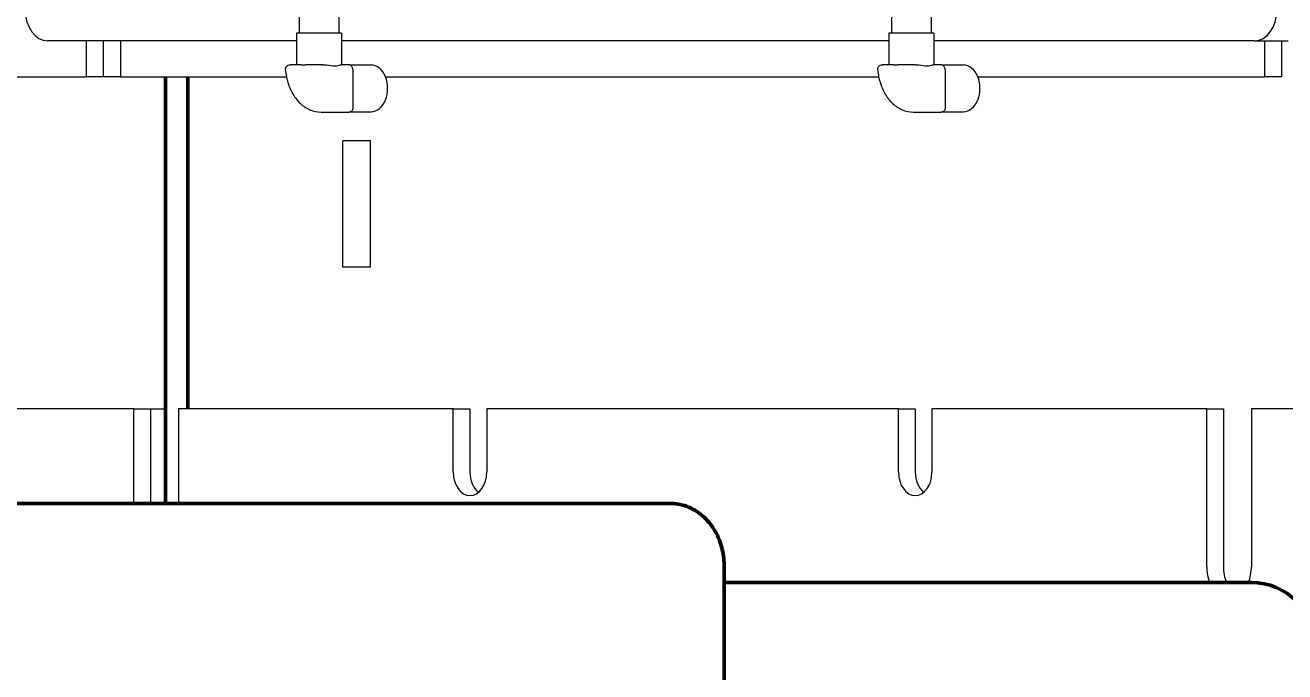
# Model space of a CAD drawing. Header units: inches. Extents: x 20 to 536, y 6 to 344.
# Drawn here: x 389.46 to 399.42, y 102.58 to 107.69 of the extents above; entities that cross this region are included whole.
import ezdxf

# ---------------------------------------------------------------- set-up
doc = ezdxf.new("R2010")
doc.units = ezdxf.units.IN
doc.header["$LTSCALE"] = 16
doc.header["$MEASUREMENT"] = 0
doc.layers.add('Dimension (ANSI)', color=7, linetype='Continuous', lineweight=25)
doc.layers.add('Visible (ANSI)', color=7, linetype='Continuous', lineweight=50)
doc.styles.add('Standard D-E', font='arial.ttf')
doc.dimstyles.new('in [mm] D-E NeptuneBenson', dxfattribs={"dimscale": 16, "dimtxt": 0.15, "dimasz": 0.098425, "dimexe": 0.125, "dimexo": 0.063, "dimgap": 0.031496, "dimtad": 0, "dimtih": 1, "dimtoh": 1, "dimdec": 4, "dimrnd": 1e-08, "dimzin": 3, "dimdsep": 46, "dimlunit": 5, "dimtxsty": 'Standard D-E', "dimcen": 0.09, "dimdle": 0.393701, "dimclrd": 256, "dimclre": 256, "dimclrt": 256, "dimadec": 1, "dimazin": 1, "dimtfac": 1, "dimtofl": 0, "dimtmove": 0, "dimatfit": 3, "dimfxl": 1, "dimfrac": 1, "dimtolj": 1, "dimtzin": 4, "dimlwd": -1, "dimlwe": -1, "dimarcsym": 0})

# ---------------------------------------------------------------- blocks, each defined once
blk = doc.blocks.new('*D25')
at = {"layer": 'Defpoints', "color": 0, "transparency": 16777216}
for p in [(347.3609, 145.2923), (416.1002, 145.2923), (391.0983, 47.2198)]:
    blk.add_point(p, dxfattribs=at)
at = {"layer": 'Dimension (ANSI)', "transparency": 16777216}
for p, q in [((415.0922, 145.2923), (345.3609, 145.2923)), ((347.3609, 143.7175), (347.3609, 111.2686)), ((347.3609, 48.7946), (347.3609, 93.9006)), ((390.0903, 47.2198), (345.3609, 47.2198))]:
    blk.add_line(p, q, dxfattribs=at)
for points in [[(347.0985, 143.7175), (347.6234, 143.7175), (347.3609, 145.2923)], [(347.0985, 48.7946), (347.6234, 48.7946), (347.3609, 47.2198)]]:
    blk.add_solid(points, dxfattribs=at)
at = {"layer": 'Dimension (ANSI)', "transparency": 16777216, "char_height": 2.4, "attachment_point": 5, "style": 'Standard D-E'}
for s, insert in [('\\A1; \\fArial|b0|i0;\\H2.4000;98{\\H1x;\\S1#16;} in', (347.3609, 105.5393)), ('\\A1;[2491.0 mm]{\\P\\fArial|b0|i0;\\H2.4000;SHIPPING HEIGHT\\P\\fArial|b0|i0;\\H2.4000;REF.}', (347.3609, 96.8553))]:
    blk.add_mtext(s, dxfattribs=dict(at, insert=insert))

msp = doc.modelspace()

# ---------------------------------------------------------------- linework, layer by layer
at = {"layer": 'Visible (ANSI)', "linetype": 'Continuous', "lineweight": 18}
for p, q in [((391.62834, 107.75481), (391.62834, 107.62981)), ((391.9423, 107.75481), (391.9423, 107.62981)), ((396.31287, 107.75481), (396.31287, 107.62981)), ((396.62683, 107.75481), (396.62683, 107.62981)), ((391.96282, 107.62981), (391.60782, 107.62981)), ((391.60782, 107.62981), (391.60782, 107.37981)), ((391.96282, 107.62981), (391.96282, 107.37981)), ((396.64735, 107.62981), (396.29235, 107.62981)), ((396.29235, 107.62981), (396.29235, 107.37981)), ((396.64735, 107.62981), (396.64735, 107.37981)), ((391.60782, 107.56734), (389.63825, 107.56734)), ((389.94584, 107.28234), (389.94584, 107.56734)), ((390.07842, 107.56734), (390.07842, 107.28234)), ((390.21454, 107.56734), (390.21454, 107.28234)), ((396.29235, 107.56734), (391.96282, 107.56734)), ((399.18419, 107.56734), (396.64735, 107.56734)), ((399.18419, 107.56734), (399.44936, 107.56734)), ((399.26551, 107.28234), (399.26551, 107.56734)), ((399.39809, 107.56734), (399.39809, 107.28234)), ((391.64424, 107.37981), (391.55858, 107.37981)), ((391.76326, 107.37981), (391.6776, 107.37981)), ((391.815, 107.37981), (391.76326, 107.37981)), ((392.01298, 107.37981), (391.96032, 107.37981)), ((392.02674, 107.37757), (392.19702, 107.37757)), ((392.0525, 107.34029), (392.0525, 107.03481)), ((396.32878, 107.37981), (396.24311, 107.37981)), ((396.4478, 107.37981), (396.36213, 107.37981)), ((396.49953, 107.37981), (396.4478, 107.37981)), ((396.69752, 107.37981), (396.64485, 107.37981)), ((396.71127, 107.37757), (396.88155, 107.37757)), ((396.73703, 107.34029), (396.73703, 107.03481)), ((388.89695, 107.28234), (389.94584, 107.28234)), ((390.07842, 107.28234), (389.94584, 107.28234)), ((390.21454, 107.28234), (390.07842, 107.28234)), ((390.21454, 107.28234), (391.52772, 107.28234)), ((392.31151, 107.28234), (396.21226, 107.28234)), ((396.99604, 107.28234), (399.26551, 107.28234)), ((399.39809, 107.28234), (399.26551, 107.28234)), ((391.80161, 107.00481), (392.0225, 107.00481)), ((392.03393, 107.00705), (392.19702, 107.00705)), ((396.48614, 107.00481), (396.70703, 107.00481)), ((396.71846, 107.00705), (396.88155, 107.00705)), ((392.19278, 106.77734), (391.97246, 106.77734)), ((391.97246, 105.77734), (391.97246, 106.77734)), ((392.19278, 105.77734), (392.19278, 106.77734)), ((392.19278, 105.77734), (391.97246, 105.77734)), ((390.32061, 104.65734), (388.89695, 104.65734)), ((390.32061, 103.90734), (390.32061, 104.65734)), ((390.32061, 104.65734), (390.45319, 104.65734)), ((390.45319, 104.65734), (390.57001, 104.65734)), ((390.45319, 104.65734), (390.45319, 103.90734)), ((392.84675, 104.65734), (390.67416, 104.65734)), ((390.67416, 104.65734), (390.67416, 103.90734)), ((392.84675, 104.15734), (392.84675, 104.65734)), ((392.84675, 104.65734), (392.97933, 104.65734)), ((392.97933, 104.65734), (392.97933, 104.15734)), ((396.36814, 104.65734), (393.11191, 104.65734)), ((393.11191, 104.65734), (393.11191, 104.15734)), ((396.36814, 104.15734), (396.36814, 104.65734)), ((396.36814, 104.65734), (396.50072, 104.65734)), ((396.50072, 104.65734), (396.50072, 104.15734)), ((398.80589, 104.65734), (396.6333, 104.65734)), ((396.6333, 104.65734), (396.6333, 104.15734)), ((398.80589, 103.40734), (398.80589, 104.65734)), ((398.80589, 104.65734), (398.93847, 104.65734)), ((398.93847, 104.65734), (398.93847, 103.40734)), ((400.5831, 104.65734), (399.15944, 104.65734)), ((399.15944, 104.65734), (399.15944, 103.40734))]:
    msp.add_line(p, q, dxfattribs=at)
at = {"layer": 'Visible (ANSI)'}
for p, q in [((390.57001, 103.90734), (390.57001, 107.28234)), ((390.74679, 107.28234), (390.74679, 104.65734)), ((394.38657, 103.90734), (384.13353, 103.90734)), ((394.56335, 103.90734), (394.38657, 103.90734)), ((394.99013, 86.65734), (394.99013, 103.40734)), ((399.15955, 103.28234), (394.99013, 103.28234))]:
    msp.add_line(p, q, dxfattribs=at)
msp.add_arc((399.15955, 102.78234), 0.5, 0, 90, dxfattribs=at)
at = {"layer": 'Visible (ANSI)', "linetype": 'Continuous', "lineweight": 18}
for centre, major_axis, start_param, end_param in [((389.63825, 107.81734), (0, -0.25), 4.712389, 6.2831853), ((399.18419, 107.81734), (0, -0.25), 0, 1.5707963), ((392.19702, 107.19231), (0, -0.18526), 0, 3.1415927), ((396.88155, 107.19231), (0, -0.18526), 0, 3.1415927), ((392.97933, 104.15734), (0, -0.1875), 4.712389, 7.8539816), ((393.11191, 104.15734), (0, -0.1875), 4.712389, 5.7595865), ((396.50072, 104.15734), (0, -0.1875), 4.712389, 7.8539816), ((396.6333, 104.15734), (0, -0.1875), 4.712389, 5.7595865), ((398.98267, 103.40734), (0, 0.25), 1.5707963, 2.0943951), ((399.11525, 103.40734), (0, -0.25), 4.712389, 5.2359878), ((398.98267, 103.40734), (0, -0.25), 1.0471976, 1.5707963)]:
    msp.add_ellipse(centre, major_axis=major_axis, ratio=0.7071068, start_param=start_param, end_param=end_param, dxfattribs=at)
for points, knots in [([(391.51989, 107.33787), (391.51963, 107.34089), (391.51964, 107.34425), (391.52081, 107.35169), (391.52198, 107.35579), (391.5261, 107.36358), (391.52887, 107.36722), (391.5353, 107.37293), (391.5388, 107.37508), (391.54627, 107.37827), (391.55023, 107.37917), (391.55549, 107.37973), (391.55707, 107.37981), (391.55858, 107.37981)], [-0.070772956, -0.070772956, -0.070772956, -0.070772956, -0.056618365, -0.056618365, -0.042463774, -0.042463774, -0.029915692, -0.029915692, -0.018481995, -0.018481995, -0.005731603, -0.005731603, 0, 0, 0, 0]), ([(391.51989, 107.33787), (391.52276, 107.30351), (391.52919, 107.26964), (391.54891, 107.20519), (391.5622, 107.17461), (391.59526, 107.11898), (391.61504, 107.09392), (391.66046, 107.05173), (391.68615, 107.0346), (391.74174, 107.01109), (391.77164, 107.00481), (391.80161, 107.00481)], [1.688601, 1.688601, 1.688601, 1.688601, 1.9791993, 1.9791993, 2.2697977, 2.2697977, 2.560396, 2.560396, 2.8509943, 2.8509943, 3.1415927, 3.1415927, 3.1415927, 3.1415927]), ([(391.64424, 107.37981), (391.64916, 107.37985), (391.65441, 107.37977), (391.65981, 107.37977), (391.66521, 107.37977), (391.67121, 107.37985), (391.6776, 107.37981)], [1.11851794, 1.11851794, 1.11851794, 1.11851794, 1.17671806, 1.17671806, 1.17671806, 1.23491818, 1.23491818, 1.23491818, 1.23491818]), ([(391.815, 107.37981), (391.82497, 107.37981), (391.83493, 107.37899), (391.86925, 107.37497), (391.89233, 107.37053), (391.91083, 107.37053), (391.92933, 107.37053), (391.94388, 107.37497), (391.95606, 107.37899), (391.95862, 107.37981), (391.96032, 107.37981)], [2.0007518, 2.0007518, 2.0007518, 2.0007518, 2.07967253, 2.07967253, 2.27900016, 2.27900016, 2.27900016, 2.47832779, 2.47832779, 2.55724853, 2.55724853, 2.55724853, 2.55724853]), ([(392.0525, 107.34029), (392.0525, 107.34371), (392.05213, 107.34741), (392.05005, 107.35522), (392.04831, 107.35933), (392.04334, 107.36664), (392.04025, 107.36983), (392.03341, 107.37481), (392.02971, 107.3766), (392.02217, 107.37906), (392.01837, 107.37962), (392.01422, 107.37979), (392.0136, 107.37981), (392.01298, 107.37981)], [-0.78539816, -0.78539816, -0.78539816, -0.78539816, -0.62831853, -0.62831853, -0.4712389, -0.4712389, -0.32760447, -0.32760447, -0.18524148, -0.18524148, -0.02816185, -0.02816185, 0, 0, 0, 0]), ([(396.20442, 107.33787), (396.20417, 107.34089), (396.20417, 107.34425), (396.20534, 107.35169), (396.20652, 107.35579), (396.21064, 107.36358), (396.2134, 107.36722), (396.21984, 107.37293), (396.22333, 107.37508), (396.23081, 107.37827), (396.23476, 107.37917), (396.24002, 107.37973), (396.2416, 107.37981), (396.24311, 107.37981)], [-0.070772956, -0.070772956, -0.070772956, -0.070772956, -0.056618365, -0.056618365, -0.042463774, -0.042463774, -0.029915692, -0.029915692, -0.018481995, -0.018481995, -0.005731603, -0.005731603, 0, 0, 0, 0]), ([(396.20442, 107.33787), (396.20729, 107.30351), (396.21372, 107.26964), (396.23344, 107.20519), (396.24673, 107.17461), (396.2798, 107.11898), (396.29957, 107.09392), (396.34499, 107.05173), (396.37069, 107.0346), (396.42628, 107.01109), (396.45617, 107.00481), (396.48614, 107.00481)], [1.688601, 1.688601, 1.688601, 1.688601, 1.9791993, 1.9791993, 2.2697977, 2.2697977, 2.560396, 2.560396, 2.8509943, 2.8509943, 3.1415927, 3.1415927, 3.1415927, 3.1415927]), ([(396.32878, 107.37981), (396.33369, 107.37985), (396.33894, 107.37977), (396.34434, 107.37977), (396.34974, 107.37977), (396.35574, 107.37985), (396.36213, 107.37981)], [1.11851794, 1.11851794, 1.11851794, 1.11851794, 1.17671806, 1.17671806, 1.17671806, 1.23491818, 1.23491818, 1.23491818, 1.23491818]), ([(396.49953, 107.37981), (396.50951, 107.37981), (396.51947, 107.37899), (396.55378, 107.37497), (396.57687, 107.37053), (396.59536, 107.37053), (396.61386, 107.37053), (396.62841, 107.37497), (396.64059, 107.37899), (396.64316, 107.37981), (396.64485, 107.37981)], [2.0007518, 2.0007518, 2.0007518, 2.0007518, 2.07967253, 2.07967253, 2.27900016, 2.27900016, 2.27900016, 2.47832779, 2.47832779, 2.55724853, 2.55724853, 2.55724853, 2.55724853]), ([(396.73703, 107.34029), (396.73703, 107.34371), (396.73666, 107.34741), (396.73459, 107.35522), (396.73284, 107.35933), (396.72787, 107.36664), (396.72478, 107.36983), (396.71794, 107.37481), (396.71424, 107.3766), (396.7067, 107.37906), (396.7029, 107.37962), (396.69875, 107.37979), (396.69813, 107.37981), (396.69752, 107.37981)], [-0.78539816, -0.78539816, -0.78539816, -0.78539816, -0.62831853, -0.62831853, -0.4712389, -0.4712389, -0.32760447, -0.32760447, -0.18524148, -0.18524148, -0.02816185, -0.02816185, 0, 0, 0, 0]), ([(392.0525, 107.03481), (392.0525, 107.03161), (392.05196, 107.02837), (392.05004, 107.02249), (392.04866, 107.01991), (392.04545, 107.01522), (392.04362, 107.0134), (392.03961, 107.00996), (392.03772, 107.0089), (392.03337, 107.00666), (392.03178, 107.00625), (392.02748, 107.00505), (392.02662, 107.00508), (392.02477, 107.00487), (392.02431, 107.00486), (392.02355, 107.00482), (392.02331, 107.00482), (392.02292, 107.00481), (392.02278, 107.00481), (392.0226, 107.00481), (392.02255, 107.00481), (392.0225, 107.00481)], [0.06461890027, 0.06461890027, 0.06461890027, 0.06461890027, 0.06462187926, 0.06462187926, 0.06462507397, 0.06462507397, 0.06462917953, 0.06462917953, 0.06463548821, 0.06463548821, 0.06464744586, 0.06464744586, 0.06467763633, 0.06467763633, 0.06471721502, 0.06471721502, 0.0647567937, 0.0647567937, 0.06479637239, 0.06479637239, 0.0648167937, 0.0648167937, 0.0648167937, 0.0648167937]), ([(396.73703, 107.03481), (396.73703, 107.03161), (396.73649, 107.02837), (396.73458, 107.02249), (396.7332, 107.01991), (396.72998, 107.01522), (396.72816, 107.0134), (396.72415, 107.00996), (396.72225, 107.0089), (396.7179, 107.00666), (396.71632, 107.00625), (396.71201, 107.00505), (396.71115, 107.00508), (396.70931, 107.00487), (396.70884, 107.00486), (396.70808, 107.00482), (396.70784, 107.00482), (396.70745, 107.00481), (396.70731, 107.00481), (396.70714, 107.00481), (396.70708, 107.00481), (396.70703, 107.00481)], [0.06461890027, 0.06461890027, 0.06461890027, 0.06461890027, 0.06462187926, 0.06462187926, 0.06462507397, 0.06462507397, 0.06462917953, 0.06462917953, 0.06463548821, 0.06463548821, 0.06464744586, 0.06464744586, 0.06467763633, 0.06467763633, 0.06471721502, 0.06471721502, 0.0647567937, 0.0647567937, 0.06479637239, 0.06479637239, 0.0648167937, 0.0648167937, 0.0648167937, 0.0648167937])]:
    msp.add_open_spline(points, degree=3, knots=knots, dxfattribs=at)
at = {"layer": 'Visible (ANSI)'}
msp.add_open_spline([(394.99013, 103.40734), (394.99013, 103.45203), (394.9852, 103.49673), (394.96505, 103.58442), (394.94984, 103.62745), (394.90763, 103.70961), (394.88058, 103.74885), (394.81225, 103.81907), (394.77068, 103.85007), (394.68221, 103.89072), (394.63743, 103.90283), (394.58212, 103.90699), (394.57274, 103.90734), (394.56335, 103.90734)], degree=3, knots=[0, 0, 0, 0, 0.3141593, 0.3141593, 0.6283185, 0.6283185, 0.9424778, 0.9424778, 1.2566371, 1.2566371, 1.5177018, 1.5177018, 1.5707963, 1.5707963, 1.5707963, 1.5707963], dxfattribs=at)

# ---------------------------------------------------------------- dimensions: what is measured, and where the dimension line sits
at = {"layer": 'Dimension (ANSI)'}
dim = msp.add_linear_dim(base=(347.36094, 145.29234), p1=(391.09829, 47.21984), p2=(416.10017, 145.29234), angle=90, text=' \\fArial|b0|i0;\\H2.4000;<> in\\X[2491.0 mm]{\\P\\fArial|b0|i0;\\H2.4000;SHIPPING HEIGHT\\P\\fArial|b0|i0;\\H2.4000;REF.}', dimstyle='in [mm] D-E NeptuneBenson', override={"dimgap": 0.031496, "dimdec": 4, "dimpost": '', "dimtol": 0, "dimlim": 0, "dimtp": 0, "dimtm": 0, "dimtdec": 2, "dimatfit": 1}, dxfattribs=at)
dim.commit()
dim.dimension.update_dxf_attribs({"geometry": '*D25', "text_midpoint": (347.36094, 102.58463), "dimtype": 160})

doc.saveas('drawing.dxf')
